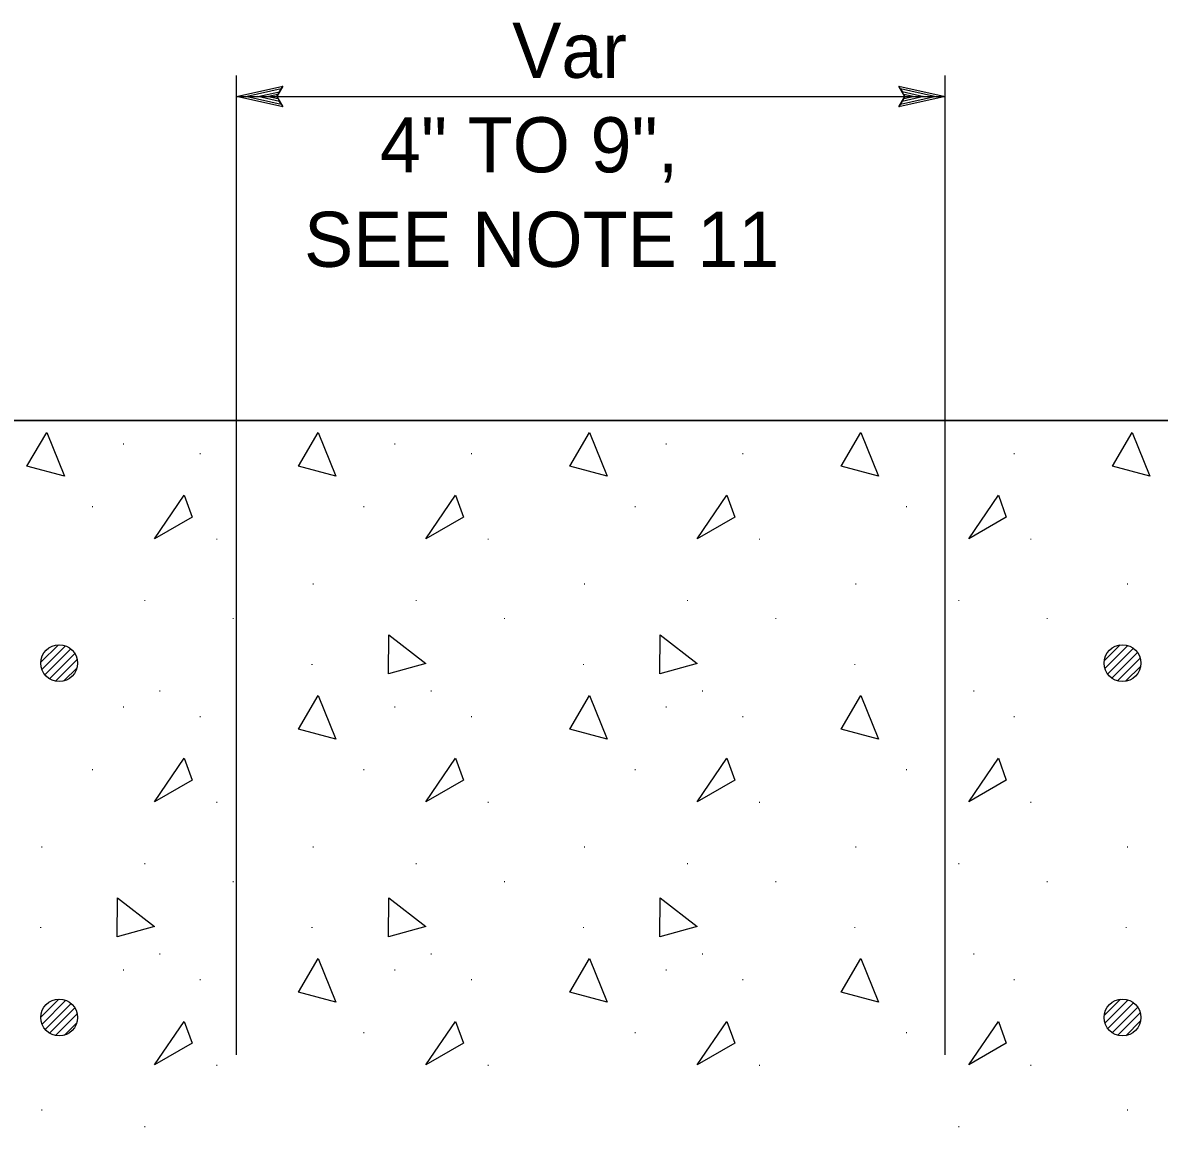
# Model space of a CAD drawing. Extents: x -893 to 867, y -474 to 712.
# Drawn here: x -14.3 to 130, y -127.5 to 12.8 of the extents above; entities that cross this region are included whole.
import ezdxf

# ---------------------------------------------------------------- set-up
doc = ezdxf.new("R2010")
doc.units = 0
for name, color, linetype in [('36 Drainage', 7, 'Continuous'), ('56 Stage 3 Anno', 7, 'Continuous'), ('57 Undefined', 7, 'Continuous'), ('60 Nongeo Data', 7, 'Continuous')]:
    doc.layers.add(name, color=color, linetype=linetype)

msp = doc.modelspace()

# ---------------------------------------------------------------- linework, layer by layer
at = {"layer": '36 Drainage'}
for points in [[(-13.77, -43.51), (-11.25, -39.24), (-8.99, -44.77)], [(20.69, -43.51), (23.2, -39.24), (25.46, -44.77)], [(55.14, -43.51), (57.65, -39.24), (59.91, -44.77)], [(89.59, -43.51), (92.1, -39.24), (94.36, -44.77)], [(124.04, -43.51), (126.55, -39.24), (128.81, -44.77)], [(2.44, -52.74), (6.2, -47.21), (7.21, -49.97)], [(36.89, -52.74), (40.65, -47.21), (41.66, -49.97)], [(71.34, -52.74), (75.1, -47.21), (76.11, -49.97)], [(105.79, -52.74), (109.56, -47.21), (110.56, -49.97)], [(32.12, -69.88), (32.16, -64.92), (36.89, -68.58)], [(66.58, -69.88), (66.61, -64.92), (71.34, -68.58)], [(20.69, -76.92), (23.2, -72.64), (25.46, -78.17)], [(55.14, -76.92), (57.65, -72.64), (59.91, -78.17)], [(89.59, -76.92), (92.1, -72.64), (94.36, -78.17)], [(2.44, -86.14), (6.2, -80.61), (7.21, -83.37)], [(36.89, -86.14), (40.65, -80.61), (41.66, -83.37)], [(71.34, -86.14), (75.1, -80.61), (76.11, -83.37)], [(105.79, -86.14), (109.56, -80.61), (110.56, -83.37)], [(-2.33, -103.28), (-2.29, -98.33), (2.44, -101.98)], [(32.12, -103.28), (32.16, -98.33), (36.89, -101.98)], [(66.58, -103.28), (66.61, -98.33), (71.34, -101.98)], [(20.69, -110.32), (23.2, -106.05), (25.46, -111.58)], [(55.14, -110.32), (57.65, -106.05), (59.91, -111.58)], [(89.59, -110.32), (92.1, -106.05), (94.36, -111.58)], [(2.44, -119.55), (6.2, -114.02), (7.21, -116.78)], [(36.89, -119.55), (40.65, -114.02), (41.66, -116.78)], [(71.34, -119.55), (75.1, -114.02), (76.11, -116.78)], [(105.79, -119.55), (109.56, -114.02), (110.56, -116.78)]]:
    msp.add_lwpolyline(points, close=True, dxfattribs=at)
at = {"layer": '56 Stage 3 Anno'}
for p, q in [((12.82, -118.27), (12.82, 6.1)), ((102.82, -118.27), (102.82, 6.1)), ((12.82, 3.43), (102.82, 3.43))]:
    msp.add_line(p, q, dxfattribs=at)
for points in [[(18.73, 2.11), (12.82, 3.43), (18.73, 4.74), (18.52, 4.39), (14.19, 3.43), (18.52, 2.46), (18.31, 2.81), (15.54, 3.43), (18.31, 4.04), (18.1, 3.69), (16.9, 3.43), (18.1, 3.16), (17.94, 3.43), (18.73, 4.74), (17.94, 3.43)], [(96.92, 4.75), (102.82, 3.43), (96.92, 2.12), (97.13, 2.47), (101.45, 3.42), (97.13, 4.4), (97.33, 4.05), (100.1, 3.43), (97.34, 2.82), (97.55, 3.17), (98.74, 3.43), (97.54, 3.7), (97.7, 3.43), (96.92, 2.12), (97.7, 3.43)]]:
    msp.add_lwpolyline(points, close=True, dxfattribs=at)
at = {"layer": '60 Nongeo Data'}
for p, q in [((-87.97, -37.71), (221.91, -37.71)), ((147.82, -37.71), (-32.18, -37.71)), ((-12.02, -68.42), (-9.78, -66.18)), ((-11.87, -69.34), (-8.86, -66.33)), ((123, -68.22), (125.02, -66.2)), ((123.08, -69.2), (126, -66.28)), ((-11.48, -70.01), (-8.19, -66.72)), ((-10.92, -70.5), (-7.7, -67.28)), ((123.43, -69.91), (126.71, -66.63)), ((123.97, -70.43), (127.23, -67.17)), ((-10.16, -70.81), (-7.39, -68.04)), ((-9.07, -70.78), (-7.41, -69.12)), ((124.69, -70.77), (127.57, -67.89)), ((125.69, -70.83), (127.63, -68.89)), ((-12.02, -113.46), (-9.74, -111.18)), ((-11.86, -114.36), (-8.84, -111.34)), ((-11.46, -115.03), (-8.17, -111.74)), ((-10.89, -115.52), (-7.68, -112.31)), ((123, -113.26), (125.06, -111.2)), ((123.09, -114.23), (126.03, -111.29)), ((123.45, -114.93), (126.73, -111.65)), ((123.99, -115.45), (127.25, -112.19)), ((-10.13, -115.81), (-7.38, -113.07)), ((124.72, -115.78), (127.58, -112.92)), ((125.73, -115.83), (127.62, -113.94)), ((-9.02, -115.76), (-7.43, -114.18))]:
    msp.add_line(p, q, dxfattribs=at)
for centre in [(-9.68, -68.52), (125.32, -68.52), (-9.68, -113.52), (125.32, -113.52)]:
    msp.add_circle(centre, 2.34, dxfattribs=at)

# ---------------------------------------------------------------- texts
at = {"layer": '36 Drainage'}
for p in [(-1.72, -40.76), (8.03, -41.99), (32.73, -40.76), (42.48, -41.99), (67.18, -40.76), (76.93, -41.99), (111.38, -41.99), (-5.65, -48.72), (28.8, -48.72), (63.25, -48.72), (97.71, -48.72), (10.14, -52.86), (44.59, -52.86), (79.04, -52.86), (113.49, -52.86), (22.39, -58.54), (56.84, -58.54), (91.29, -58.54), (125.75, -58.54), (1.01, -60.65), (35.46, -60.65), (69.91, -60.65), (104.36, -60.65), (12.23, -62.93), (46.68, -62.93), (81.13, -62.93), (115.58, -62.93), (-12.22, -68.77), (22.23, -68.77), (56.68, -68.77), (91.13, -68.77), (2.92, -72.13), (37.37, -72.13), (71.82, -72.13), (106.27, -72.13), (-1.72, -74.16), (32.73, -74.16), (67.18, -74.16), (8.03, -75.39), (42.48, -75.39), (76.93, -75.39), (111.38, -75.39), (-5.65, -82.13), (28.8, -82.13), (63.25, -82.13), (97.71, -82.13), (10.14, -86.27), (44.59, -86.27), (79.04, -86.27), (113.49, -86.27), (-12.06, -91.95), (22.39, -91.95), (56.84, -91.95), (91.29, -91.95), (125.75, -91.95), (1.01, -94.06), (35.46, -94.06), (69.91, -94.06), (104.36, -94.06), (12.23, -96.34), (46.68, -96.34), (81.13, -96.34), (115.58, -96.34), (-12.22, -102.17), (22.23, -102.17), (56.68, -102.17), (91.13, -102.17), (125.58, -102.17), (2.92, -105.53), (37.37, -105.53), (71.82, -105.53), (106.27, -105.53), (-1.72, -107.57), (32.73, -107.57), (67.18, -107.57), (8.03, -108.8), (42.48, -108.8), (76.93, -108.8), (111.38, -108.8), (28.8, -115.53), (63.25, -115.53), (97.71, -115.53), (10.14, -119.67), (44.59, -119.67), (79.04, -119.67), (113.49, -119.67), (-12.06, -125.35), (125.75, -125.35), (1.01, -127.46), (104.36, -127.46)]:
    msp.add_text('.', height=1.02, dxfattribs=at).set_placement(p)
at = {"layer": '57 Undefined'}
for s, p in [('Var', (47.83, 5.8)), ('4" TO 9",', (31.05, -6.2)), ('SEE NOTE 11', (21.41, -18.2))]:
    msp.add_text(s, height=7, dxfattribs=at).set_placement(p)

doc.saveas('drawing.dxf')
